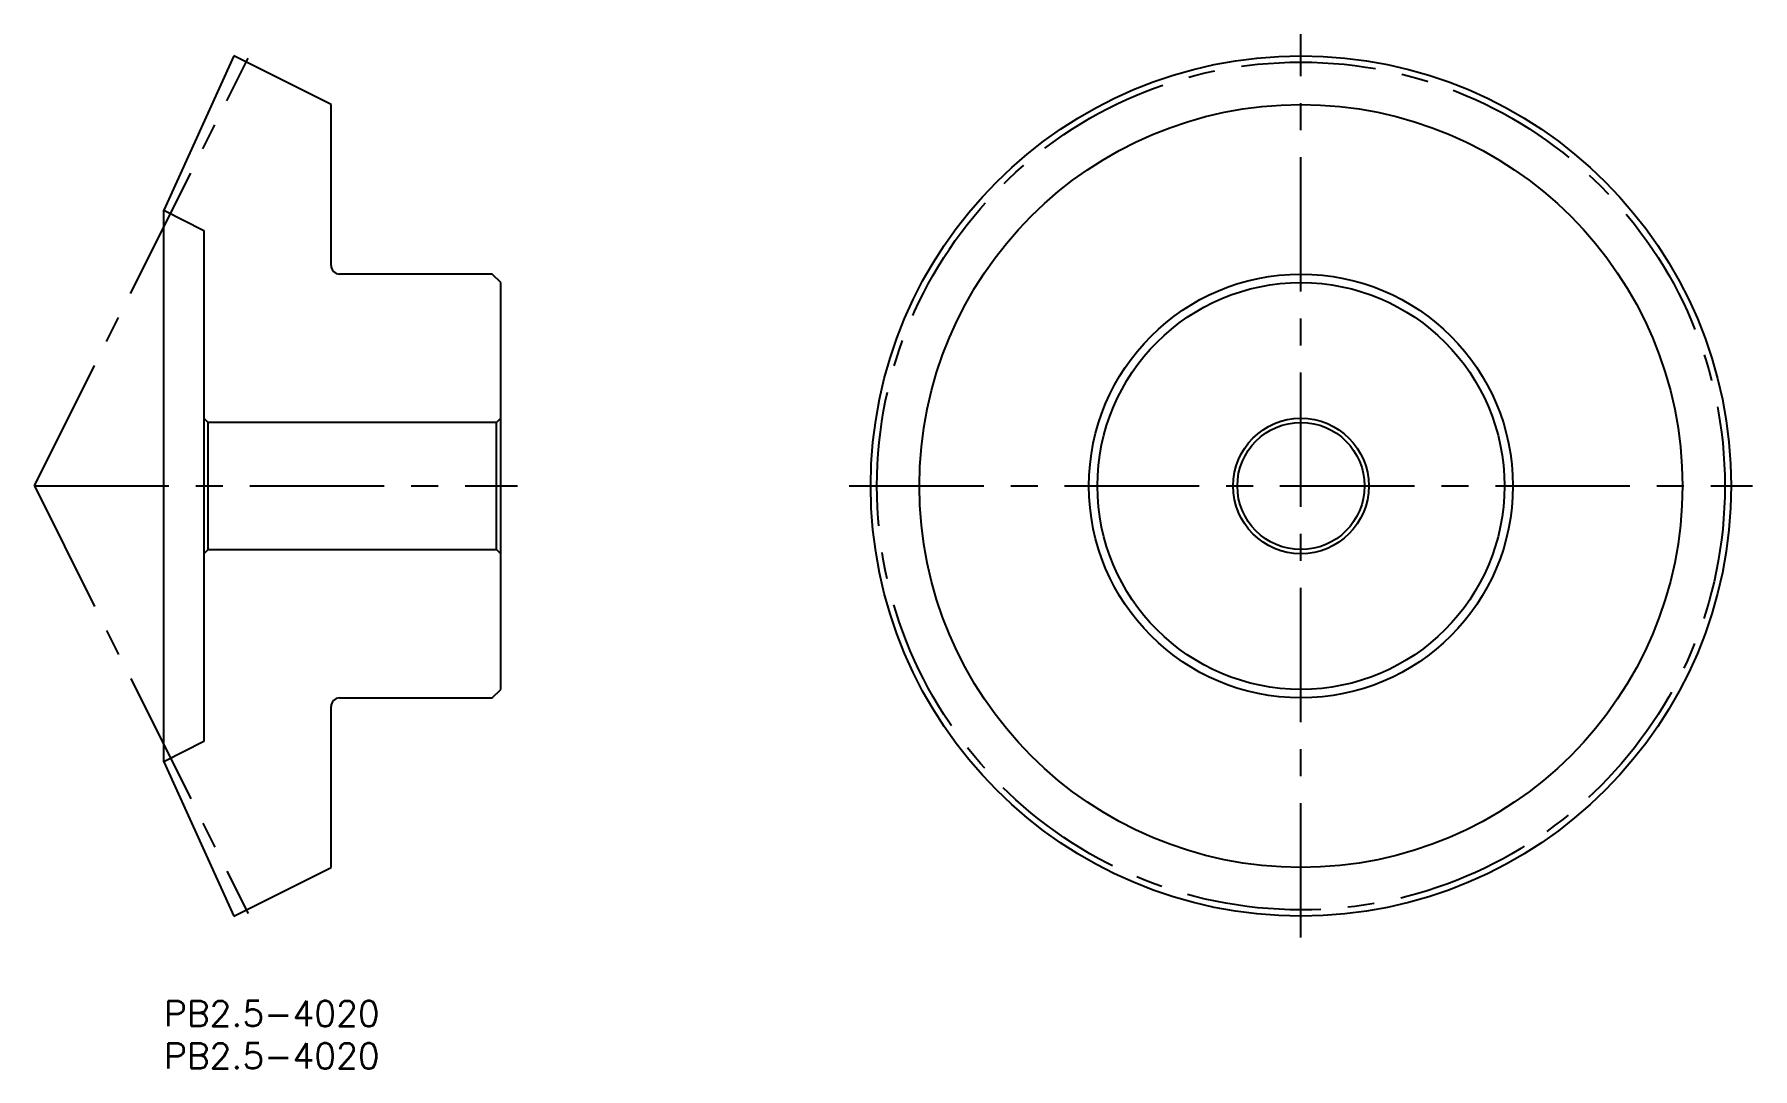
# Model space of a CAD drawing. Extents: x -15 to 187, y -8 to 114.
import ezdxf

# ---------------------------------------------------------------- set-up
doc = ezdxf.new("R2010")
doc.units = 0
doc.header["$LTSCALE"] = 0.5
doc.linetypes.add('CENTER', pattern=[50.8, 31.75, -6.35, 6.35, -6.35])
for name, color, linetype in [('MSM_CENTER', 1, 'CENTER'), ('MSM_CONTINUOUS', 7, 'CONTINUOUS'), ('MSM_PART_NUMBER', 7, 'CONTINUOUS')]:
    doc.layers.add(name, color=color, linetype=linetype)
doc.styles.get("Standard").update_dxf_attribs({"font": 'txt.shx', "height": 3, "bigfont": 'bigfont.shx'})

# ---------------------------------------------------------------- blocks, each defined once
blk = doc.blocks.new('*U17')
at = {"layer": 'MSM_PART_NUMBER'}
blk.add_text('PB2.5-4020', height=3, dxfattribs=at).set_placement((0, -3))
blk = doc.blocks.new('*U18')
at = {"layer": 'MSM_PART_NUMBER'}
blk.add_text('PB2.5-4020', height=3, dxfattribs=at).set_placement((0, -8))

msp = doc.modelspace()

# ---------------------------------------------------------------- linework, layer by layer
at = {"layer": 'MSM_CENTER'}
for p, q in [((134.11, 7.46), (134.11, 114.01)), ((-15.27, 60.73), (9.95, 111.18)), ((-15.27, 60.73), (41.72, 60.73)), ((-15.27, 60.73), (9.95, 10.29)), ((80.84, 60.73), (187.38, 60.73))]:
    msp.add_line(p, q, dxfattribs=at)
msp.add_circle((134.11, 60.73), 50, dxfattribs=at)
at = {"layer": 'MSM_CONTINUOUS'}
for p, q in [((8.26, 111.47), (0, 93.26)), ((19.73, 105.73), (8.26, 111.47)), ((19.73, 86.73), (19.73, 105.73)), ((0, 93.26), (4.73, 90.87)), ((0, 28.21), (0, 93.26)), ((4.73, 90.87), (4.73, 30.59)), ((38.73, 85.73), (20.73, 85.73)), ((39.73, 84.73), (38.73, 85.73)), ((39.73, 36.73), (39.73, 84.73)), ((5.23, 68.23), (4.73, 68.73)), ((39.23, 68.23), (5.23, 68.23)), ((5.23, 53.23), (5.23, 68.23)), ((39.73, 68.73), (39.23, 68.23)), ((39.23, 53.23), (39.23, 68.23)), ((4.73, 52.73), (5.23, 53.23)), ((5.23, 53.23), (39.23, 53.23)), ((39.23, 53.23), (39.73, 52.73)), ((38.73, 35.73), (39.73, 36.73)), ((19.73, 15.73), (19.73, 34.73)), ((20.73, 35.73), (38.73, 35.73)), ((4.73, 30.59), (0, 28.21)), ((0, 28.21), (8.26, 10)), ((8.26, 10), (19.73, 15.73))]:
    msp.add_line(p, q, dxfattribs=at)
for radius in [50.74, 45, 25, 24, 8, 7.5]:
    msp.add_circle((134.11, 60.73), radius, dxfattribs=at)
for centre, start, end in [((20.73, 86.73), 180, 270), ((20.73, 34.73), 90, 180)]:
    msp.add_arc(centre, 1, start, end, dxfattribs=at)

# ---------------------------------------------------------------- block references
for name in ['*U17', '*U18']:
    msp.add_blockref(name, (0, 0), dxfattribs=at)

doc.saveas('drawing.dxf')
